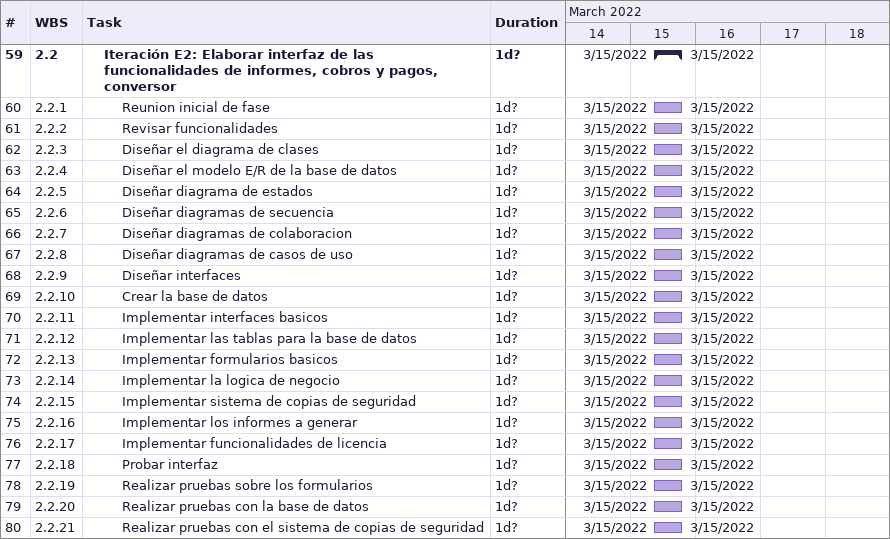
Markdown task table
| ID | WBS | Task | Duration | Start | Finish |
|---|---|---|---|---|---|
| 59 | 2.2 | **Iteración E2: Elaborar interfaz de las funcionalidades de informes, cobros y pagos, conversor** | 1d? | 2022-03-15 | 2022-03-15 |
| 60 | 2.2.1 | Reunion inicial de fase | 1d? | 2022-03-15 | 2022-03-15 |
| 61 | 2.2.2 | Revisar funcionalidades | 1d? | 2022-03-15 | 2022-03-15 |
| 62 | 2.2.3 | Diseñar el diagrama de clases | 1d? | 2022-03-15 | 2022-03-15 |
| 63 | 2.2.4 | Diseñar el modelo E/R de la base de datos | 1d? | 2022-03-15 | 2022-03-15 |
| 64 | 2.2.5 | Diseñar diagrama de estados | 1d? | 2022-03-15 | 2022-03-15 |
| 65 | 2.2.6 | Diseñar diagramas de secuencia | 1d? | 2022-03-15 | 2022-03-15 |
| 66 | 2.2.7 | Diseñar diagramas de colaboracion | 1d? | 2022-03-15 | 2022-03-15 |
| 67 | 2.2.8 | Diseñar diagramas de casos de uso | 1d? | 2022-03-15 | 2022-03-15 |
| 68 | 2.2.9 | Diseñar interfaces | 1d? | 2022-03-15 | 2022-03-15 |
| 69 | 2.2.10 | Crear la base de datos | 1d? | 2022-03-15 | 2022-03-15 |
| 70 | 2.2.11 | Implementar interfaces basicos | 1d? | 2022-03-15 | 2022-03-15 |
| 71 | 2.2.12 | Implementar las tablas para la base de datos | 1d? | 2022-03-15 | 2022-03-15 |
| 72 | 2.2.13 | Implementar formularios basicos | 1d? | 2022-03-15 | 2022-03-15 |
| 73 | 2.2.14 | Implementar la logica de negocio | 1d? | 2022-03-15 | 2022-03-15 |
| 74 | 2.2.15 | Implementar sistema de copias de seguridad | 1d? | 2022-03-15 | 2022-03-15 |
| 75 | 2.2.16 | Implementar los informes a generar | 1d? | 2022-03-15 | 2022-03-15 |
| 76 | 2.2.17 | Implementar funcionalidades de licencia | 1d? | 2022-03-15 | 2022-03-15 |
| 77 | 2.2.18 | Probar interfaz | 1d? | 2022-03-15 | 2022-03-15 |
| 78 | 2.2.19 | Realizar pruebas sobre los formularios | 1d? | 2022-03-15 | 2022-03-15 |
| 79 | 2.2.20 | Realizar pruebas con la base de datos | 1d? | 2022-03-15 | 2022-03-15 |
| 80 | 2.2.21 | Realizar pruebas con el sistema de copias de seguridad | 1d? | 2022-03-15 | 2022-03-15 |
